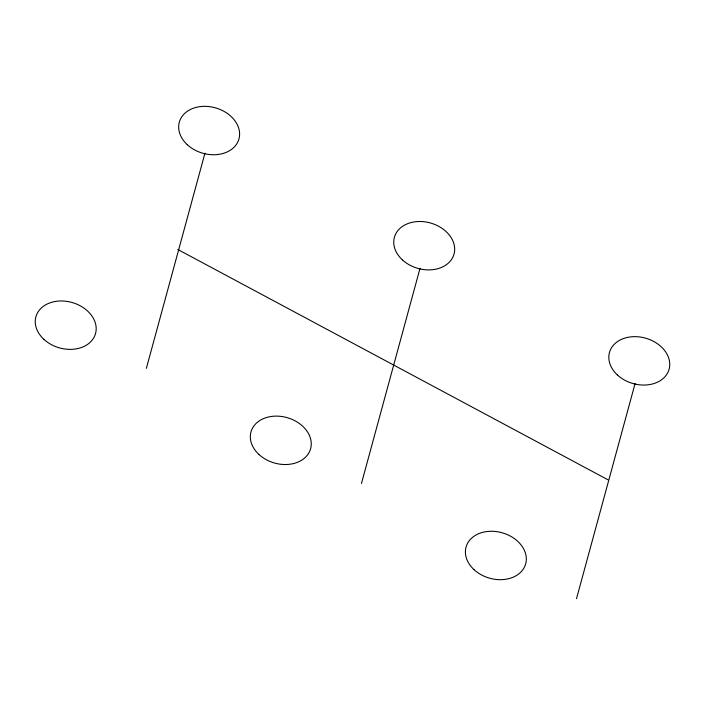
<?xml version="1.0" encoding="UTF-8"?>
<svg xmlns="http://www.w3.org/2000/svg" width="705" height="705" viewBox="0 0 705 705"><rect width="100%" height="100%" fill="white"/><g stroke="black" fill="none" stroke-linecap="round" stroke-linejoin="round"><path stroke-width="1.06" d="M146.367 368.354L204.952 153.188M361.445 483.507L420.021 268.341M576.514 598.66L635.099 383.494M177.757 249.455L607.895 479.752M43.869 339.325A30.976 23.556 16.1 0 0 95.034 335.104A30.976 23.556 16.1 0 0 58.251 301.088A30.976 23.556 16.1 0 0 43.869 339.325M187.292 144.71A30.976 23.556 16.1 0 0 238.457 140.48A30.976 23.556 16.1 0 0 201.665 106.464A30.976 23.556 16.1 0 0 187.292 144.71M258.946 454.478A30.976 23.556 16.1 0 0 310.112 450.248A30.976 23.556 16.1 0 0 273.32 416.241A30.976 23.556 16.1 0 0 258.946 454.478M402.361 259.854A30.976 23.556 16.1 0 0 453.526 255.633A30.976 23.556 16.1 0 0 416.734 221.617A30.976 23.556 16.1 0 0 402.361 259.854M474.016 569.631A30.976 23.556 16.1 0 0 525.181 565.401A30.976 23.556 16.1 0 0 488.389 531.394A30.976 23.556 16.1 0 0 474.016 569.631M617.43 375.007A30.976 23.556 16.1 0 0 668.596 370.777A30.976 23.556 16.1 0 0 631.812 336.77A30.976 23.556 16.1 0 0 617.43 375.007"/></g></svg>
